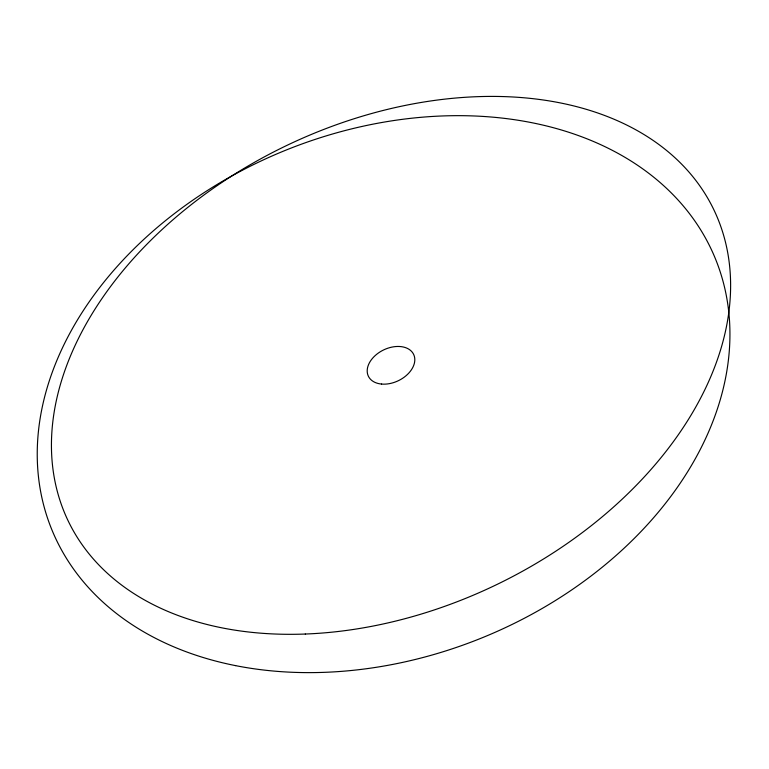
<?xml version="1.0" encoding="UTF-8"?>
<svg xmlns="http://www.w3.org/2000/svg" width="769" height="769" viewBox="0 0 769 769"><rect width="100%" height="100%" fill="white"/><g stroke="black" fill="none" stroke-linecap="round" stroke-linejoin="round"><path stroke-width="1.15" d="M381.559 384.058A25.127 17.062 -25.8 0 0 414.654 357.662A25.127 17.062 -25.8 0 0 376.81 354.192A25.127 17.062 -25.8 0 0 381.559 384.058M305.293 634.031A358.373 243.369 -25.8 0 0 718.4 220.117A358.373 243.369 -25.8 0 0 149.34 241.774A358.373 243.369 -25.8 0 0 305.293 634.031M235.612 665.637A358.373 262.825 -22.2 0 0 728.762 311.993A358.373 262.825 -22.2 0 0 186.444 204.669A358.373 262.825 -22.2 0 0 235.612 665.637"/></g></svg>
